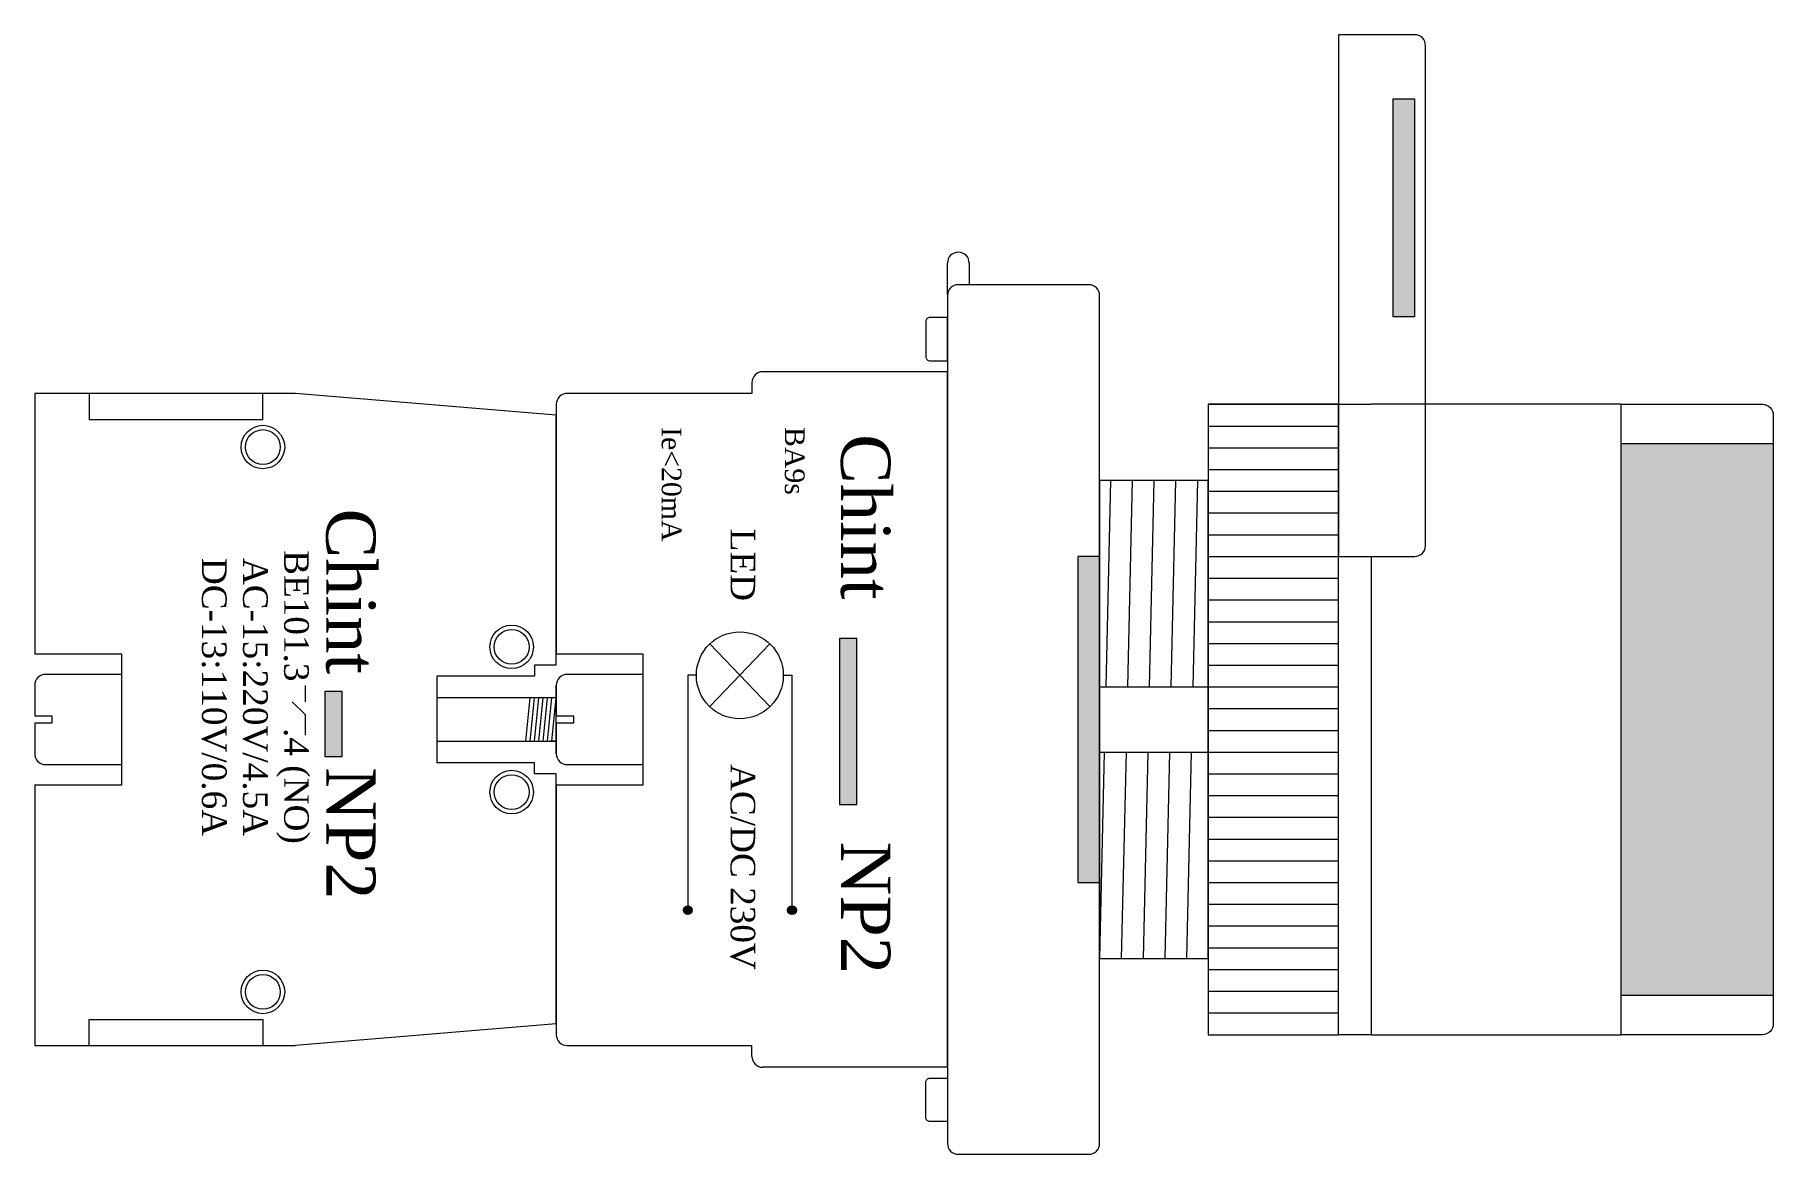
# Model space of a CAD drawing. Header units: millimetres. Extents: x 0 to 80, y 0 to 51.5.
import ezdxf

# ---------------------------------------------------------------- set-up
doc = ezdxf.new("R2010")
doc.units = ezdxf.units.MM
doc.layers.add('1-EMC-ACESS', color=4, linetype='Continuous')
doc.styles.add('ARIAL', font='arial.ttf')

# ---------------------------------------------------------------- blocks, each defined once
blk = doc.blocks.new('NBCD')
at = {"lineweight": 9}
h = blk.add_hatch(color=7, dxfattribs=at)
h.set_gradient(color1=(168, 174, 189), color2=(174, 179, 194), one_color=1, tint=0.72, name='CYLINDER')
h.paths.add_polyline_path([(89209.929, 43562.273), (89210.929, 43562.273), (89210.929, 43572.273), (89209.929, 43572.273)])
h = blk.add_hatch(color=7, dxfattribs=at)
h.set_gradient(color1=(40, 242, 13), color2=(36, 223, 12), one_color=1, tint=0.46, name='HEMISPHERICAL')
h.paths.add_polyline_path([(89220.429, 43556.437), (89227.429, 43556.437), (89227.429, 43531.037), (89220.429, 43531.037)])
h = blk.add_hatch(color=7, dxfattribs=at)
h.set_gradient(color1=(255, 255, 255), color2=(237, 237, 237), one_color=1, tint=0.93, name='INVCYLINDER')
h.paths.add_polyline_path([(89195.429, 43536.237), (89196.429, 43536.237), (89196.429, 43551.237), (89195.429, 43551.237)])
h = blk.add_hatch(color=7, dxfattribs=at)
h.set_gradient(color1=(255, 255, 255), color2=(237, 237, 237), one_color=1, tint=0.93, name='INVCYLINDER')
h.paths.add_polyline_path([(89184.463, 43547.457), (89184.463, 43539.826), (89185.263, 43539.826), (89185.263, 43547.457)])
h = blk.add_hatch(color=7, dxfattribs=at)
h.set_gradient(color1=(255, 255, 255), color2=(237, 237, 237), one_color=1, tint=0.93, name='INVCYLINDER')
h.paths.add_polyline_path([(89160.773, 43545.029), (89160.773, 43542.029), (89161.573, 43542.029), (89161.573, 43545.029)])
h = blk.add_hatch(color=7, dxfattribs=at)
h.set_gradient(color1=(255, 255, 255), one_color=1, tint=1, name='INVCYLINDER')
edge = h.paths.add_edge_path()
edge.add_arc((89177.475, 43534.964), 0.2, 0, 360)
h = blk.add_hatch(color=7, dxfattribs=at)
h.set_gradient(color1=(255, 255, 255), one_color=1, tint=1, name='INVCYLINDER')
edge = h.paths.add_edge_path()
edge.add_arc((89182.275, 43534.964), 0.2, 0, 360)
at = {"color": 7, "lineweight": 9}
for p, q in [((89189.929, 43565.237), (89189.929, 43565.237)), ((89189.431, 43563.285), (89189.429, 43564.737)), ((89190.429, 43564.737), (89190.429, 43563.737)), ((89180.429, 43559.237), (89180.429, 43558.737)), ((89189.429, 43559.737), (89180.929, 43559.737)), ((89149.929, 43558.737), (89149.929, 43557.537)), ((89157.929, 43557.537), (89157.929, 43558.737)), ((89171.429, 43557.737), (89159.429, 43558.737)), ((89201.429, 43558.237), (89207.429, 43558.237)), ((89149.929, 43557.537), (89157.929, 43557.537)), ((89201.429, 43557.237), (89207.429, 43557.237)), ((89201.429, 43556.237), (89207.429, 43556.237)), ((89201.429, 43555.237), (89207.429, 43555.237)), ((89196.929, 43554.737), (89196.713, 43545.237)), ((89197.929, 43554.737), (89197.713, 43545.237)), ((89198.929, 43554.737), (89198.713, 43545.237)), ((89199.929, 43554.737), (89199.713, 43545.237)), ((89200.929, 43554.737), (89200.713, 43545.237)), ((89201.429, 43554.237), (89207.429, 43554.237)), ((89201.429, 43553.237), (89207.429, 43553.237)), ((89201.429, 43552.237), (89207.429, 43552.237)), ((89201.429, 43551.237), (89207.429, 43551.237)), ((89201.429, 43550.237), (89207.429, 43550.237)), ((89201.429, 43549.237), (89207.429, 43549.237)), ((89201.429, 43548.237), (89207.429, 43548.237)), ((89178.489, 43547.211), (89181.262, 43544.328)), ((89181.262, 43547.211), (89178.489, 43544.328)), ((89201.429, 43547.237), (89207.429, 43547.237)), ((89170.429, 43545.737), (89165.929, 43545.737)), ((89165.929, 43545.737), (89165.929, 43541.737)), ((89171.429, 43546.237), (89170.429, 43546.237)), ((89170.429, 43546.237), (89170.429, 43545.737)), ((89177.875, 43545.769), (89177.475, 43545.769)), ((89177.475, 43545.769), (89177.475, 43534.964)), ((89181.875, 43545.769), (89182.275, 43545.769)), ((89182.275, 43545.769), (89182.275, 43534.964)), ((89201.429, 43546.237), (89207.429, 43546.237)), ((89159.865, 43545.306), (89159.865, 43544.545)), ((89196.429, 43545.237), (89196.929, 43545.237)), ((89196.429, 43545.237), (89201.429, 43545.237)), ((89201.429, 43545.237), (89207.429, 43545.237)), ((89159.865, 43543.967), (89159.273, 43544.545)), ((89170.029, 43542.737), (89170.229, 43544.737)), ((89170.229, 43542.737), (89170.429, 43544.737)), ((89170.429, 43542.737), (89170.629, 43544.737)), ((89170.629, 43542.737), (89170.829, 43544.737)), ((89170.829, 43542.737), (89171.029, 43544.737)), ((89171.029, 43542.737), (89171.229, 43544.737)), ((89171.229, 43542.737), (89171.429, 43544.737)), ((89201.429, 43544.237), (89207.429, 43544.237)), ((89148.229, 43543.887), (89147.429, 43543.887)), ((89147.429, 43543.587), (89148.229, 43543.587)), ((89148.229, 43543.587), (89148.229, 43543.887)), ((89159.865, 43543.967), (89159.865, 43543.019)), ((89172.229, 43543.887), (89171.429, 43543.887)), ((89171.429, 43543.587), (89172.229, 43543.587)), ((89172.229, 43543.587), (89172.229, 43543.887)), ((89201.429, 43543.237), (89207.429, 43543.237)), ((89171.429, 43542.737), (89171.129, 43542.737)), ((89171.429, 43542.737), (89171.229, 43542.737)), ((89170.429, 43541.737), (89165.929, 43541.737)), ((89170.429, 43541.237), (89170.429, 43541.737)), ((89196.645, 43542.237), (89196.429, 43532.737)), ((89196.429, 43542.237), (89196.929, 43542.237)), ((89196.429, 43542.237), (89201.429, 43542.237)), ((89197.645, 43542.237), (89197.429, 43532.737)), ((89198.645, 43542.237), (89198.429, 43532.737)), ((89199.645, 43542.237), (89199.429, 43532.737)), ((89200.645, 43542.237), (89200.429, 43532.737)), ((89201.429, 43542.237), (89207.429, 43542.237)), ((89171.429, 43541.237), (89170.429, 43541.237)), ((89171.429, 43540.737), (89171.429, 43541.237)), ((89201.429, 43541.237), (89207.429, 43541.237)), ((89201.429, 43540.237), (89207.429, 43540.237)), ((89201.429, 43539.237), (89207.429, 43539.237)), ((89201.429, 43538.237), (89207.429, 43538.237)), ((89201.429, 43537.237), (89207.429, 43537.237)), ((89201.429, 43536.237), (89207.429, 43536.237)), ((89201.429, 43535.237), (89207.429, 43535.237)), ((89201.429, 43534.237), (89207.429, 43534.237)), ((89201.429, 43533.237), (89207.429, 43533.237)), ((89201.429, 43532.237), (89207.429, 43532.237)), ((89201.429, 43531.237), (89207.429, 43531.237)), ((89149.929, 43528.737), (89149.929, 43529.937)), ((89149.929, 43529.937), (89157.929, 43529.937)), ((89157.929, 43529.937), (89157.929, 43528.737)), ((89171.429, 43529.737), (89159.429, 43528.737)), ((89201.429, 43530.237), (89207.429, 43530.237)), ((89201.429, 43529.237), (89207.429, 43529.237)), ((89180.429, 43528.237), (89180.429, 43528.737)), ((89189.429, 43527.737), (89180.929, 43527.737))]:
    blk.add_line(p, q, dxfattribs=at)
for points in [[(89207.429, 43551.237), (89210.929, 43551.237, 0.414214), (89211.429, 43551.737), (89211.429, 43574.737, 0.414214), (89210.929, 43575.237), (89207.429, 43575.237)], [(89189.929, 43523.737), (89195.929, 43523.737, 0.414214), (89196.429, 43524.237), (89196.429, 43563.237, 0.414214), (89195.929, 43563.737), (89189.929, 43563.737, 0.414214), (89189.429, 43563.237), (89189.429, 43524.237, 0.414214)], [(89188.629, 43560.237), (89189.429, 43560.237), (89189.429, 43562.237), (89188.629, 43562.237, 0.414214), (89188.429, 43562.037), (89188.429, 43560.437, 0.414214)], [(89220.429, 43558.237), (89226.929, 43558.237, -0.414214), (89227.429, 43557.737), (89227.429, 43529.737, -0.414214), (89226.929, 43529.237), (89220.429, 43529.237)], [(89188.629, 43527.237), (89189.429, 43527.237), (89189.429, 43525.237), (89188.629, 43525.237, -0.414214), (89188.429, 43525.437), (89188.429, 43527.037, -0.414214)]]:
    blk.add_lwpolyline(points, format="xyb", close=True, dxfattribs=at)
for points in [[(89209.929, 43562.273), (89210.929, 43562.273), (89210.929, 43572.273), (89209.929, 43572.273)], [(89201.429, 43529.237), (89207.429, 43529.237), (89207.429, 43558.237), (89201.429, 43558.237)], [(89220.429, 43556.437), (89227.429, 43556.437), (89227.429, 43531.037), (89220.429, 43531.037)], [(89196.429, 43532.737), (89201.429, 43532.737), (89201.429, 43554.737), (89196.429, 43554.737)], [(89195.429, 43536.237), (89196.429, 43536.237), (89196.429, 43551.237), (89195.429, 43551.237)], [(89184.463, 43547.457), (89184.463, 43539.826), (89185.263, 43539.826), (89185.263, 43547.457)], [(89160.773, 43545.029), (89160.773, 43542.029), (89161.573, 43542.029), (89161.573, 43545.029)], [(89165.929, 43542.737), (89171.429, 43542.737), (89171.429, 43544.737), (89165.929, 43544.737)]]:
    blk.add_lwpolyline(points, close=True, dxfattribs=at)
for points in [[(89189.429, 43527.737), (89189.429, 43559.737), (89180.929, 43559.737)], [(89159.429, 43558.737), (89147.429, 43558.737), (89147.429, 43546.737)], [(89171.429, 43546.237), (89171.429, 43557.737)], [(89208.929, 43551.237), (89208.929, 43529.237), (89207.429, 43529.237), (89207.429, 43558.237), (89208.929, 43558.237), (89208.929, 43558.237)], [(89208.929, 43551.237), (89208.929, 43529.237), (89220.429, 43529.237), (89220.429, 43558.237), (89208.929, 43558.237), (89208.929, 43558.237)], [(89147.429, 43540.737), (89151.429, 43540.737), (89151.429, 43546.737), (89147.429, 43546.737)], [(89171.429, 43540.737), (89175.429, 43540.737), (89175.429, 43546.737), (89171.429, 43546.737)], [(89147.429, 43545.313), (89147.429, 43543.887)], [(89147.429, 43545.313), (89147.429, 43543.887)], [(89171.429, 43545.313), (89171.429, 43543.887)], [(89171.429, 43542.161), (89171.429, 43545.313)], [(89147.429, 43543.587), (89147.429, 43542.161)], [(89147.429, 43543.587), (89147.429, 43542.161)], [(89171.429, 43543.587), (89171.429, 43542.161)], [(89171.429, 43529.737), (89171.429, 43541.237)], [(89147.429, 43540.737), (89147.429, 43528.737), (89159.429, 43528.737)]]:
    blk.add_lwpolyline(points, dxfattribs=at)
for points in [[(89180.429, 43558.737), (89171.929, 43558.737, 0.414214), (89171.429, 43558.237), (89171.429, 43546.737)], [(89147.429, 43543.587), (89147.429, 43542.161, 0.414214), (89147.929, 43541.661), (89151.429, 43541.661), (89151.429, 43545.813), (89147.929, 43545.813, 0.414214), (89147.429, 43545.313), (89147.429, 43543.887)], [(89171.429, 43543.587), (89171.429, 43542.161, 0.414214), (89171.929, 43541.661), (89175.429, 43541.661), (89175.429, 43545.813), (89171.929, 43545.813, 0.414214), (89171.429, 43545.313), (89171.429, 43543.887)], [(89171.429, 43540.737), (89171.429, 43529.237, 0.414214), (89171.929, 43528.737), (89180.429, 43528.737)]]:
    blk.add_lwpolyline(points, format="xyb", dxfattribs=at)
for centre, radius in [((89157.929, 43556.271), 1), ((89157.929, 43556.271), 0.8), ((89169.375, 43547.076), 1), ((89169.375, 43547.076), 0.8), ((89179.875, 43545.769), 2), ((89169.375, 43540.398), 1), ((89169.375, 43540.398), 0.8), ((89177.475, 43534.964), 0.2), ((89182.275, 43534.964), 0.2), ((89157.929, 43531.203), 1), ((89157.929, 43531.203), 0.8)]:
    blk.add_circle(centre, radius, dxfattribs=at)
for centre, start, end in [((89189.929, 43564.737), 90, 180), ((89189.929, 43564.737), 0, 90), ((89180.929, 43559.237), 90, 180), ((89180.929, 43528.237), 180, 270)]:
    blk.add_arc(centre, 0.5, start, end, dxfattribs=at)
at = {"layer": '1-EMC-ACESS', "color": 1, "linetype": 'ByBlock', "lineweight": 9, "attachment_point": 2, "rotation": 270, "style": 'ARIAL'}
for s, insert, char_height, width in [('{\\fTimes New Roman|b0|i0|c0|p18;\\C7;Ie<20mA}', (89177.187, 43554.556), 0.9072, 13.89466), ('{\\fTimes New Roman|b0|i0|c0|p18;\\C7;BA9s}', (89182.857, 43555.631), 0.9072, 13.89466), ('{\\fTimes New Roman|b0|i0|c0|p18;\\C7;Chint             NP2}', (89186.803, 43544.447), 2.268, 34.73666), ('{\\fTimes New Roman|b0|i0|c0|p18;\\C7;Chint     NP2}', (89163.113, 43544.447), 2.268, 34.73666), ('{\\fTimes New Roman|b0|i0|c0|p18;\\C7;LED}', (89180.582, 43550.85), 1.134, 17.36833), ('{\\fTimes New Roman|b0|i0|c0|p18;\\C7;BE101.3     .4 (NO)\\PAC-15:220V/4.5A\\PDC-13:110V/0.6A}', (89160.04, 43544.772), 1.134, 17.36833), ('{\\fTimes New Roman|b0|i0|c0|p18;\\C7;AC/DC 230V}', (89180.582, 43536.953), 1.134, 17.36833)]:
    blk.add_mtext(s, dxfattribs=dict(at, insert=insert, char_height=char_height, width=width))

msp = doc.modelspace()

# ---------------------------------------------------------------- block references
at = {"color": 7, "lineweight": 9}
msp.add_blockref('NBCD', (-89147.429, -43523.737), dxfattribs=at)

doc.saveas('drawing.dxf')
